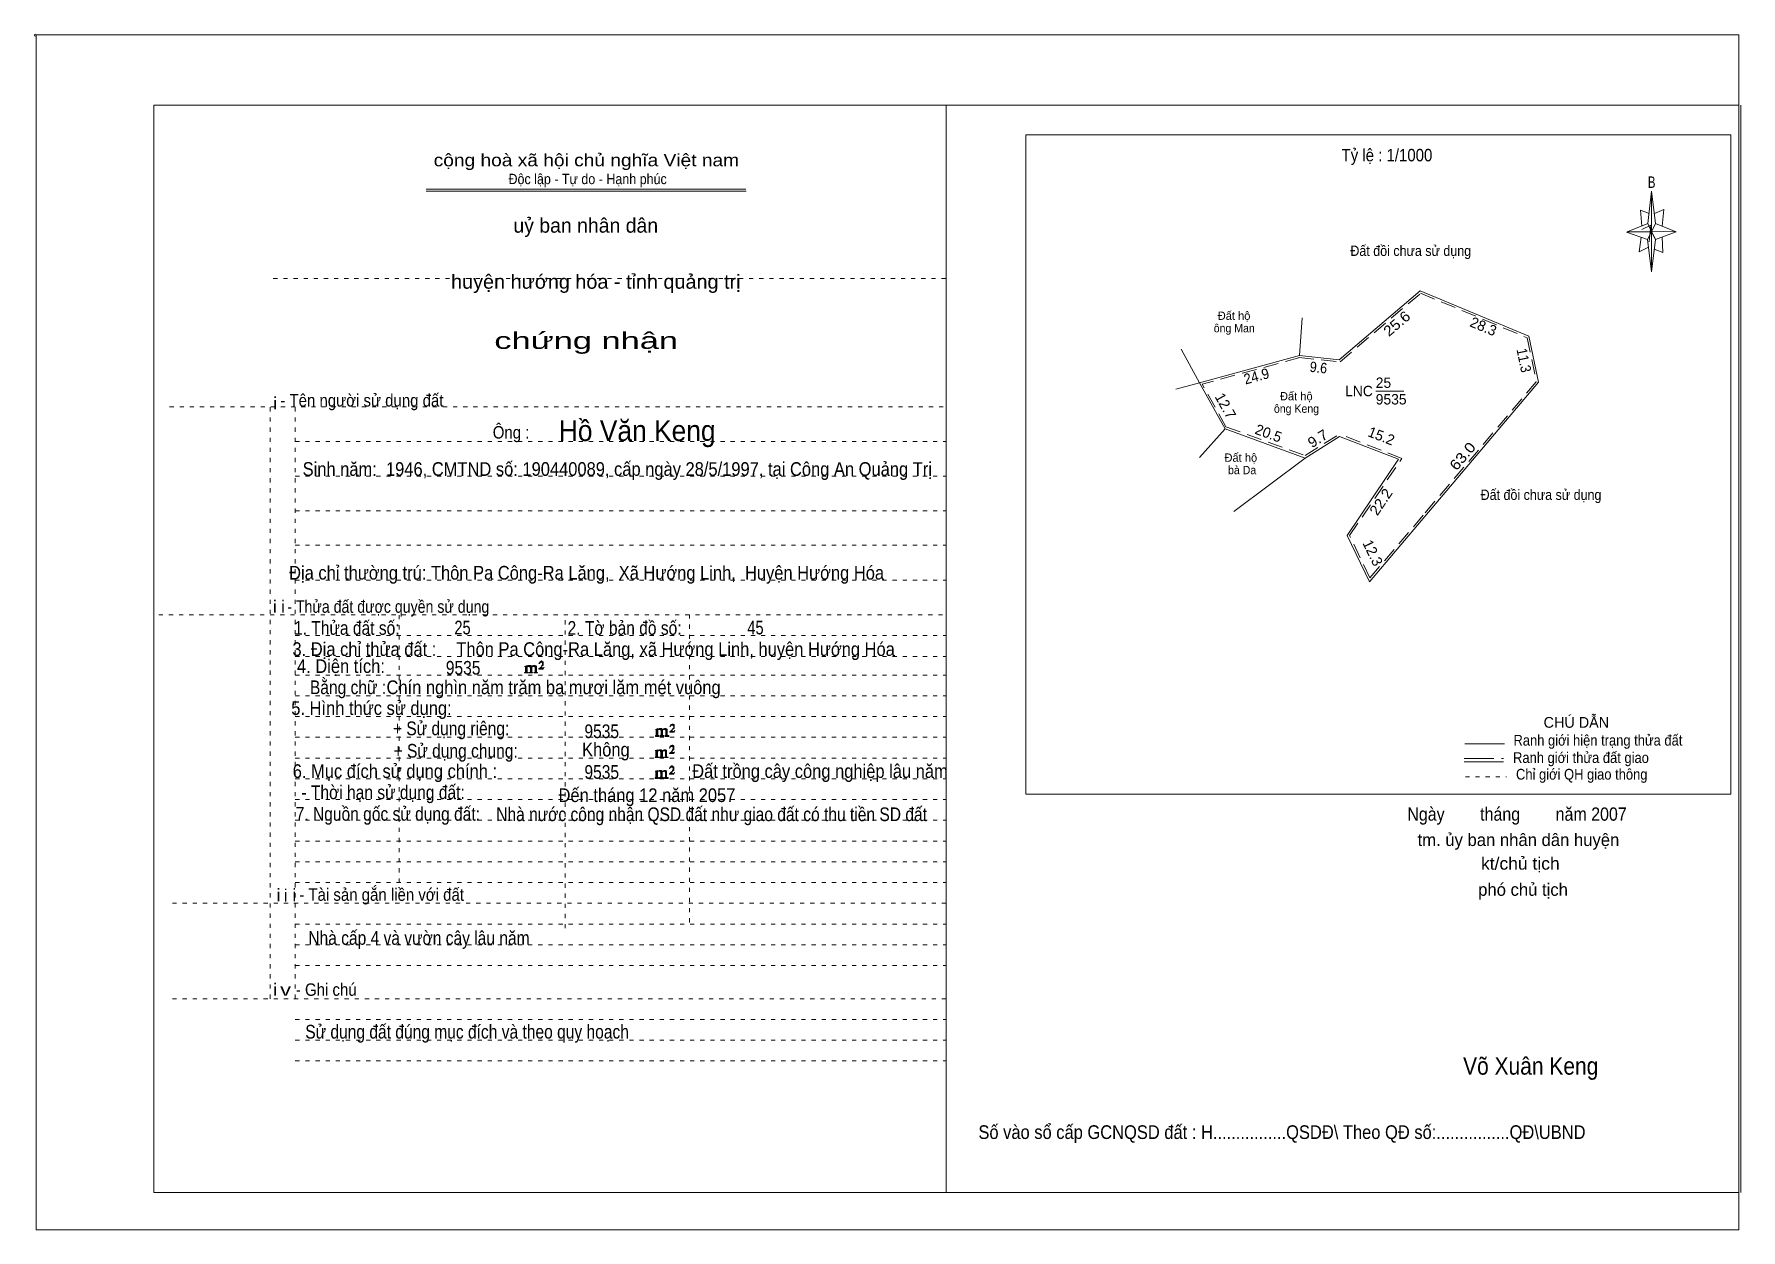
# Model space of a CAD drawing. Header units: centimetres. Extents: x -1.6 to 39.6, y -3.3 to 25.5.
import ezdxf
from ezdxf.enums import TextEntityAlignment as Align

# ---------------------------------------------------------------- set-up
doc = ezdxf.new("R2010")
doc.units = ezdxf.units.CM
doc.header["$LTSCALE"] = 0.12
for name, pattern in [('DOTTED', [1.5, 0.3, -1.2]), ('LONG_DASHED', [7.5, 6, -1.5]), ('MEDIUM_DASHED', [4.5, 3, -1.5])]:
    doc.linetypes.add(name, pattern=pattern)
for name, color, linetype, lineweight in [('1', 7, 'DOTTED', 13), ('10', 7, 'Continuous', 13), ('4', 7, 'Continuous', 13), ('50', 7, 'Continuous', 13)]:
    doc.layers.add(name, color=color, linetype=linetype, lineweight=lineweight)

msp = doc.modelspace()

# ---------------------------------------------------------------- hatches: boundary and pattern name
at = {"layer": '50'}
for points in [[(10.69, 10.19), (10.72, 10.24), (10.72, 10.24), (10.71, 10.22), (10.69, 10.22), (10.68, 10.22), (10.63, 10.22), (10.66, 10.26), (10.67, 10.27), (10.69, 10.28), (10.69, 10.3), (10.69, 10.32), (10.69, 10.34), (10.69, 10.35), (10.69, 10.37), (10.68, 10.38), (10.67, 10.38), (10.66, 10.39), (10.65, 10.39), (10.63, 10.38), (10.63, 10.38), (10.62, 10.37), (10.61, 10.35), (10.59, 10.33), (10.61, 10.33), (10.61, 10.35), (10.62, 10.35), (10.63, 10.36), (10.65, 10.36), (10.66, 10.36), (10.67, 10.35), (10.68, 10.35), (10.68, 10.32), (10.68, 10.3), (10.66, 10.28), (10.66, 10.26), (10.65, 10.25), (10.59, 10.2), (10.59, 10.19)], [(10.27, 10.13), (10.27, 10.12), (10.27, 10.11), (10.25, 10.11), (10.24, 10.11), (10.24, 10.1), (10.33, 10.1), (10.33, 10.11), (10.32, 10.11), (10.31, 10.11), (10.31, 10.12), (10.31, 10.13), (10.31, 10.24), (10.31, 10.25), (10.32, 10.26), (10.34, 10.26), (10.35, 10.26), (10.36, 10.26), (10.37, 10.25), (10.39, 10.22), (10.39, 10.13), (10.37, 10.12), (10.37, 10.11), (10.36, 10.11), (10.35, 10.11), (10.35, 10.1), (10.44, 10.1), (10.44, 10.11), (10.43, 10.11), (10.42, 10.11), (10.42, 10.12), (10.42, 10.13), (10.42, 10.24), (10.44, 10.26), (10.45, 10.26), (10.46, 10.26), (10.49, 10.26), (10.49, 10.25), (10.5, 10.24), (10.5, 10.22), (10.5, 10.13), (10.5, 10.12), (10.49, 10.11), (10.49, 10.11), (10.47, 10.11), (10.47, 10.1), (10.56, 10.1), (10.56, 10.11), (10.55, 10.11), (10.54, 10.11), (10.53, 10.12), (10.53, 10.13), (10.53, 10.2), (10.53, 10.25), (10.53, 10.26), (10.52, 10.27), (10.5, 10.28), (10.47, 10.28), (10.46, 10.28), (10.44, 10.27), (10.41, 10.25), (10.41, 10.26), (10.4, 10.28), (10.39, 10.28), (10.37, 10.28), (10.35, 10.28), (10.34, 10.28), (10.32, 10.26), (10.31, 10.26), (10.31, 10.25), (10.31, 10.25), (10.31, 10.26), (10.31, 10.28), (10.24, 10.26), (10.24, 10.26), (10.25, 10.26), (10.27, 10.25), (10.27, 10.24), (10.27, 10.23)], [(13.42, 8.61), (13.42, 8.6), (13.42, 8.59), (13.41, 8.59), (13.4, 8.59), (13.4, 8.57), (13.48, 8.57), (13.48, 8.59), (13.47, 8.59), (13.46, 8.59), (13.46, 8.6), (13.46, 8.61), (13.46, 8.72), (13.46, 8.73), (13.47, 8.74), (13.5, 8.74), (13.51, 8.74), (13.52, 8.74), (13.53, 8.73), (13.54, 8.69), (13.54, 8.61), (13.53, 8.6), (13.53, 8.59), (13.52, 8.59), (13.51, 8.59), (13.51, 8.57), (13.6, 8.57), (13.6, 8.59), (13.58, 8.59), (13.57, 8.59), (13.57, 8.6), (13.57, 8.61), (13.57, 8.72), (13.6, 8.74), (13.61, 8.74), (13.62, 8.74), (13.64, 8.74), (13.64, 8.73), (13.65, 8.72), (13.65, 8.69), (13.65, 8.61), (13.65, 8.6), (13.64, 8.59), (13.64, 8.59), (13.63, 8.59), (13.63, 8.57), (13.72, 8.57), (13.72, 8.59), (13.7, 8.59), (13.69, 8.59), (13.68, 8.6), (13.68, 8.61), (13.68, 8.68), (13.68, 8.73), (13.68, 8.74), (13.67, 8.75), (13.65, 8.76), (13.63, 8.76), (13.62, 8.76), (13.6, 8.75), (13.56, 8.73), (13.56, 8.74), (13.55, 8.76), (13.54, 8.76), (13.53, 8.76), (13.51, 8.76), (13.5, 8.76), (13.47, 8.74), (13.46, 8.74), (13.46, 8.73), (13.46, 8.73), (13.46, 8.74), (13.46, 8.76), (13.4, 8.74), (13.4, 8.74), (13.41, 8.74), (13.42, 8.73), (13.42, 8.72), (13.42, 8.71)], [(13.85, 8.67), (13.87, 8.72), (13.87, 8.72), (13.86, 8.69), (13.85, 8.69), (13.84, 8.69), (13.78, 8.69), (13.82, 8.74), (13.83, 8.75), (13.85, 8.76), (13.85, 8.78), (13.85, 8.79), (13.85, 8.82), (13.85, 8.83), (13.85, 8.85), (13.84, 8.86), (13.83, 8.86), (13.82, 8.87), (13.8, 8.87), (13.78, 8.86), (13.78, 8.86), (13.77, 8.85), (13.76, 8.83), (13.75, 8.81), (13.76, 8.81), (13.76, 8.83), (13.77, 8.83), (13.78, 8.84), (13.8, 8.84), (13.82, 8.84), (13.83, 8.83), (13.84, 8.83), (13.84, 8.79), (13.84, 8.78), (13.82, 8.76), (13.82, 8.74), (13.8, 8.73), (13.75, 8.68), (13.75, 8.67)], [(13.41, 8.09), (13.41, 8.08), (13.41, 8.07), (13.4, 8.07), (13.39, 8.07), (13.39, 8.06), (13.48, 8.06), (13.48, 8.07), (13.47, 8.07), (13.45, 8.07), (13.45, 8.08), (13.45, 8.09), (13.45, 8.2), (13.45, 8.21), (13.47, 8.23), (13.49, 8.23), (13.5, 8.23), (13.51, 8.23), (13.52, 8.21), (13.53, 8.18), (13.53, 8.09), (13.52, 8.08), (13.52, 8.07), (13.51, 8.07), (13.5, 8.07), (13.5, 8.06), (13.59, 8.06), (13.59, 8.07), (13.58, 8.07), (13.57, 8.07), (13.57, 8.08), (13.57, 8.09), (13.57, 8.2), (13.59, 8.23), (13.6, 8.23), (13.61, 8.23), (13.63, 8.23), (13.63, 8.21), (13.64, 8.2), (13.64, 8.18), (13.64, 8.09), (13.64, 8.08), (13.63, 8.07), (13.63, 8.07), (13.62, 8.07), (13.62, 8.06), (13.71, 8.06), (13.71, 8.07), (13.7, 8.07), (13.69, 8.07), (13.67, 8.08), (13.67, 8.09), (13.67, 8.17), (13.67, 8.21), (13.67, 8.23), (13.66, 8.24), (13.64, 8.25), (13.62, 8.25), (13.61, 8.25), (13.59, 8.24), (13.55, 8.21), (13.55, 8.23), (13.54, 8.25), (13.53, 8.25), (13.52, 8.25), (13.5, 8.25), (13.49, 8.25), (13.47, 8.23), (13.45, 8.23), (13.45, 8.21), (13.45, 8.21), (13.45, 8.23), (13.45, 8.25), (13.39, 8.23), (13.39, 8.23), (13.4, 8.23), (13.41, 8.21), (13.41, 8.2), (13.41, 8.19)], [(13.84, 8.16), (13.86, 8.2), (13.86, 8.2), (13.85, 8.18), (13.84, 8.18), (13.83, 8.18), (13.77, 8.18), (13.81, 8.23), (13.82, 8.24), (13.84, 8.25), (13.84, 8.27), (13.84, 8.28), (13.84, 8.3), (13.84, 8.31), (13.84, 8.34), (13.83, 8.35), (13.82, 8.35), (13.81, 8.36), (13.8, 8.36), (13.77, 8.35), (13.77, 8.35), (13.76, 8.34), (13.75, 8.31), (13.74, 8.29), (13.75, 8.29), (13.75, 8.31), (13.76, 8.31), (13.77, 8.33), (13.8, 8.33), (13.81, 8.33), (13.82, 8.31), (13.83, 8.31), (13.83, 8.28), (13.83, 8.27), (13.81, 8.25), (13.81, 8.23), (13.8, 8.21), (13.74, 8.17), (13.74, 8.16)], [(13.84, 7.66), (13.86, 7.71), (13.86, 7.71), (13.85, 7.68), (13.84, 7.68), (13.83, 7.68), (13.77, 7.68), (13.81, 7.73), (13.82, 7.74), (13.84, 7.75), (13.84, 7.77), (13.84, 7.78), (13.84, 7.81), (13.84, 7.82), (13.84, 7.84), (13.83, 7.85), (13.82, 7.85), (13.81, 7.86), (13.79, 7.86), (13.77, 7.85), (13.77, 7.85), (13.76, 7.84), (13.75, 7.82), (13.74, 7.8), (13.75, 7.8), (13.75, 7.82), (13.76, 7.82), (13.77, 7.83), (13.79, 7.83), (13.81, 7.83), (13.82, 7.82), (13.83, 7.82), (13.83, 7.78), (13.83, 7.77), (13.81, 7.75), (13.81, 7.73), (13.79, 7.72), (13.74, 7.67), (13.74, 7.66)], [(13.41, 7.6), (13.41, 7.59), (13.41, 7.58), (13.4, 7.58), (13.39, 7.58), (13.39, 7.56), (13.47, 7.56), (13.47, 7.58), (13.46, 7.58), (13.45, 7.58), (13.45, 7.59), (13.45, 7.6), (13.45, 7.71), (13.45, 7.72), (13.46, 7.73), (13.49, 7.73), (13.5, 7.73), (13.51, 7.73), (13.52, 7.72), (13.53, 7.68), (13.53, 7.6), (13.52, 7.59), (13.52, 7.58), (13.51, 7.58), (13.5, 7.58), (13.5, 7.56), (13.59, 7.56), (13.59, 7.58), (13.57, 7.58), (13.56, 7.58), (13.56, 7.59), (13.56, 7.6), (13.56, 7.71), (13.59, 7.73), (13.6, 7.73), (13.61, 7.73), (13.63, 7.73), (13.63, 7.72), (13.64, 7.71), (13.64, 7.68), (13.64, 7.6), (13.64, 7.59), (13.63, 7.58), (13.63, 7.58), (13.62, 7.58), (13.62, 7.56), (13.71, 7.56), (13.71, 7.58), (13.69, 7.58), (13.68, 7.58), (13.67, 7.59), (13.67, 7.6), (13.67, 7.67), (13.67, 7.72), (13.67, 7.73), (13.66, 7.74), (13.64, 7.75), (13.62, 7.75), (13.61, 7.75), (13.59, 7.74), (13.55, 7.72), (13.55, 7.73), (13.54, 7.75), (13.53, 7.75), (13.52, 7.75), (13.5, 7.75), (13.49, 7.75), (13.46, 7.73), (13.45, 7.73), (13.45, 7.72), (13.45, 7.72), (13.45, 7.73), (13.45, 7.75), (13.39, 7.73), (13.39, 7.73), (13.4, 7.73), (13.41, 7.72), (13.41, 7.71), (13.41, 7.7)]]:
    msp.add_hatch(color=256, dxfattribs=at).paths.add_polyline_path(points)

# ---------------------------------------------------------------- linework, layer by layer
at = {"layer": '1', "linetype": 'Continuous'}
for p, q in [((1.31, -2.42), (1.31, 23.78)), ((1.31, 23.78), (39.51, 23.78)), ((20.41, -2.42), (20.41, 23.78)), ((7.87, 21.76), (15.58, 21.76)), ((7.87, 21.71), (15.59, 21.71)), ((1.31, -2.42), (39.51, -2.42))]:
    msp.add_line(p, q, dxfattribs=at)
at = {"layer": '1'}
for p, q in [((4.19, 19.61), (20.41, 19.61)), ((1.69, 16.51), (20.41, 16.51)), ((4.11, 2.25), (4.11, 16.51)), ((4.72, 2.25), (4.72, 16.51)), ((4.72, 15.68), (20.41, 15.68)), ((4.72, 14.84), (20.41, 14.84)), ((4.72, 14.01), (20.41, 14.01)), ((4.72, 13.18), (20.41, 13.18)), ((4.72, 12.34), (20.41, 12.34)), ((1.43, 11.5), (20.41, 11.5)), ((7.22, 5.05), (7.22, 11.5)), ((11.22, 3.95), (11.22, 11.5)), ((14.22, 4.09), (14.22, 11.5)), ((4.72, 11), (20.41, 11)), ((4.72, 10.5), (20.41, 10.5)), ((4.72, 10.05), (20.41, 10.05)), ((4.72, 9.55), (20.41, 9.55)), ((4.72, 9.05), (20.41, 9.05)), ((4.72, 8.55), (20.41, 8.55)), ((4.72, 8.05), (20.41, 8.05)), ((4.72, 7.55), (20.41, 7.55)), ((4.72, 7.05), (20.41, 7.05)), ((4.72, 6.55), (20.41, 6.55)), ((4.72, 6.05), (20.41, 6.05)), ((4.72, 5.55), (20.41, 5.55)), ((4.72, 5.05), (20.41, 5.05)), ((1.76, 4.55), (20.41, 4.55)), ((4.72, 4.05), (20.41, 4.05)), ((4.72, 3.55), (20.41, 3.55)), ((4.72, 3.05), (20.41, 3.05)), ((1.76, 2.25), (20.41, 2.25)), ((4.72, 1.75), (20.41, 1.75)), ((4.72, 1.25), (20.41, 1.25)), ((4.72, 0.75), (20.41, 0.75))]:
    msp.add_line(p, q, dxfattribs=at)
at = {"layer": '1', "linetype": 'Continuous'}
msp.add_lwpolyline([(-1.53, -3.32), (39.51, -3.32), (39.51, 25.48), (-1.53, 25.48)], close=True, dxfattribs=at)
at = {"layer": '10'}
for p, q in [((39.56, -2.42), (39.56, 23.78)), ((37.32, 20.93), (37.41, 21.71)), ((37.31, 20.55), (36.8, 20.72)), ((37.5, 20.93), (38, 20.73)), ((37.66, 20.61), (37.68, 20.23)), ((37.5, 20.55), (37.41, 19.77)), ((37.68, 20.23), (37.47, 20.31)), ((28.92, 17.75), (28.99, 18.66)), ((28.92, 17.75), (26.51, 17.09)), ((26.51, 17.09), (25.94, 16.94)), ((30.76, 16.89), (31.44, 16.89)), ((27.13, 15.98), (26.51, 15.29)), ((29.06, 15.28), (27.34, 13.99)), ((32.91, 8.39), (33.86, 8.39)), ((32.89, 7.96), (33.84, 7.96))]:
    msp.add_line(p, q, dxfattribs=at)
at = {"layer": '10', "linetype": 'MEDIUM_DASHED'}
for p in [(28.93, 17.7), (27.15, 16.03)]:
    msp.add_line(p, (26.58, 17.06), dxfattribs=at)
at = {"layer": '10', "linetype": 'LONG_DASHED'}
msp.add_line((32.89, 8.04), (33.84, 8.04), dxfattribs=at)
at = {"layer": '10', "linetype": 'DOTTED'}
msp.add_line((32.92, 7.6), (33.91, 7.6), dxfattribs=at)
at = {"layer": '10'}
for points in [[(22.33, 23.07), (39.32, 23.07), (39.32, 7.18), (22.33, 7.18)], [(37.41, 21.71), (37.5, 20.93), (37.41, 20.73)], [(37.41, 20.73), (36.82, 20.73), (37.32, 20.93), (37.5, 20.55), (38, 20.73), (37.41, 20.75)], [(37.41, 20.73), (37.41, 19.77), (37.31, 20.55)]]:
    msp.add_lwpolyline(points, close=True, dxfattribs=at)
for points in [[(37.35, 21.17), (37.14, 21.25), (37.17, 20.87)], [(37.48, 21.17), (37.7, 21.27), (37.66, 20.87)], [(37.41, 20.73), (37.32, 20.93), (36.82, 20.73)], [(37.32, 20.35), (37.11, 20.25), (37.16, 20.6)], [(37.17, 20.79), (37.39, 20.89), (37.35, 20.49)], [(37.41, 20.73), (37.5, 20.55), (38, 20.73)], [(28.92, 17.75), (29.88, 17.65), (31.83, 19.31), (34.45, 18.22), (34.68, 17.11), (31.94, 13.87), (30.61, 12.3), (30.07, 13.41), (31.31, 15.25), (29.89, 15.8)], [(27.13, 15.98), (26.51, 17.09), (26.07, 17.9)], [(27.13, 15.98), (29.06, 15.28), (29.89, 15.8)]]:
    msp.add_lwpolyline(points, dxfattribs=at)
at = {"layer": '10', "linetype": 'MEDIUM_DASHED'}
for points in [[(28.91, 17.7), (29.9, 17.6), (31.84, 19.25), (34.41, 18.18), (34.63, 17.12), (31.9, 13.9), (30.62, 12.39), (30.13, 13.41), (31.39, 15.27), (29.89, 15.86)], [(27.15, 16.03), (29.06, 15.34), (29.89, 15.86)]]:
    msp.add_lwpolyline(points, dxfattribs=at)
at = {"layer": '4'}
msp.add_circle((-1.55, 25.47), 0.025, dxfattribs=at)
at = {"layer": '50'}
for points in [[(10.69, 10.19), (10.72, 10.24), (10.72, 10.24), (10.71, 10.22), (10.69, 10.22), (10.68, 10.22), (10.63, 10.22), (10.66, 10.26), (10.67, 10.27), (10.69, 10.28), (10.69, 10.3), (10.69, 10.32), (10.69, 10.34), (10.69, 10.35), (10.69, 10.37), (10.68, 10.38), (10.67, 10.38), (10.66, 10.39), (10.65, 10.39), (10.63, 10.38), (10.63, 10.38), (10.62, 10.37), (10.61, 10.35), (10.59, 10.33), (10.61, 10.33), (10.61, 10.35), (10.62, 10.35), (10.63, 10.36), (10.65, 10.36), (10.66, 10.36), (10.67, 10.35), (10.68, 10.35), (10.68, 10.32), (10.68, 10.3), (10.66, 10.28), (10.66, 10.26), (10.65, 10.25), (10.59, 10.2), (10.59, 10.19)], [(10.27, 10.13), (10.27, 10.12), (10.27, 10.11), (10.25, 10.11), (10.24, 10.11), (10.24, 10.1), (10.33, 10.1), (10.33, 10.11), (10.32, 10.11), (10.31, 10.11), (10.31, 10.12), (10.31, 10.13), (10.31, 10.24), (10.31, 10.25), (10.32, 10.26), (10.34, 10.26), (10.35, 10.26), (10.36, 10.26), (10.37, 10.25), (10.39, 10.22), (10.39, 10.13), (10.37, 10.12), (10.37, 10.11), (10.36, 10.11), (10.35, 10.11), (10.35, 10.1), (10.44, 10.1), (10.44, 10.11), (10.43, 10.11), (10.42, 10.11), (10.42, 10.12), (10.42, 10.13), (10.42, 10.24), (10.44, 10.26), (10.45, 10.26), (10.46, 10.26), (10.49, 10.26), (10.49, 10.25), (10.5, 10.24), (10.5, 10.22), (10.5, 10.13), (10.5, 10.12), (10.49, 10.11), (10.49, 10.11), (10.47, 10.11), (10.47, 10.1), (10.56, 10.1), (10.56, 10.11), (10.55, 10.11), (10.54, 10.11), (10.53, 10.12), (10.53, 10.13), (10.53, 10.2), (10.53, 10.25), (10.53, 10.26), (10.52, 10.27), (10.5, 10.28), (10.47, 10.28), (10.46, 10.28), (10.44, 10.27), (10.41, 10.25), (10.41, 10.26), (10.4, 10.28), (10.39, 10.28), (10.37, 10.28), (10.35, 10.28), (10.34, 10.28), (10.32, 10.26), (10.31, 10.26), (10.31, 10.25), (10.31, 10.25), (10.31, 10.26), (10.31, 10.28), (10.24, 10.26), (10.24, 10.26), (10.25, 10.26), (10.27, 10.25), (10.27, 10.24), (10.27, 10.23)], [(13.42, 8.61), (13.42, 8.6), (13.42, 8.59), (13.41, 8.59), (13.4, 8.59), (13.4, 8.57), (13.48, 8.57), (13.48, 8.59), (13.47, 8.59), (13.46, 8.59), (13.46, 8.6), (13.46, 8.61), (13.46, 8.72), (13.46, 8.73), (13.47, 8.74), (13.5, 8.74), (13.51, 8.74), (13.52, 8.74), (13.53, 8.73), (13.54, 8.69), (13.54, 8.61), (13.53, 8.6), (13.53, 8.59), (13.52, 8.59), (13.51, 8.59), (13.51, 8.57), (13.6, 8.57), (13.6, 8.59), (13.58, 8.59), (13.57, 8.59), (13.57, 8.6), (13.57, 8.61), (13.57, 8.72), (13.6, 8.74), (13.61, 8.74), (13.62, 8.74), (13.64, 8.74), (13.64, 8.73), (13.65, 8.72), (13.65, 8.69), (13.65, 8.61), (13.65, 8.6), (13.64, 8.59), (13.64, 8.59), (13.63, 8.59), (13.63, 8.57), (13.72, 8.57), (13.72, 8.59), (13.7, 8.59), (13.69, 8.59), (13.68, 8.6), (13.68, 8.61), (13.68, 8.68), (13.68, 8.73), (13.68, 8.74), (13.67, 8.75), (13.65, 8.76), (13.63, 8.76), (13.62, 8.76), (13.6, 8.75), (13.56, 8.73), (13.56, 8.74), (13.55, 8.76), (13.54, 8.76), (13.53, 8.76), (13.51, 8.76), (13.5, 8.76), (13.47, 8.74), (13.46, 8.74), (13.46, 8.73), (13.46, 8.73), (13.46, 8.74), (13.46, 8.76), (13.4, 8.74), (13.4, 8.74), (13.41, 8.74), (13.42, 8.73), (13.42, 8.72), (13.42, 8.71)], [(13.85, 8.67), (13.87, 8.72), (13.87, 8.72), (13.86, 8.69), (13.85, 8.69), (13.84, 8.69), (13.78, 8.69), (13.82, 8.74), (13.83, 8.75), (13.85, 8.76), (13.85, 8.78), (13.85, 8.79), (13.85, 8.82), (13.85, 8.83), (13.85, 8.85), (13.84, 8.86), (13.83, 8.86), (13.82, 8.87), (13.8, 8.87), (13.78, 8.86), (13.78, 8.86), (13.77, 8.85), (13.76, 8.83), (13.75, 8.81), (13.76, 8.81), (13.76, 8.83), (13.77, 8.83), (13.78, 8.84), (13.8, 8.84), (13.82, 8.84), (13.83, 8.83), (13.84, 8.83), (13.84, 8.79), (13.84, 8.78), (13.82, 8.76), (13.82, 8.74), (13.8, 8.73), (13.75, 8.68), (13.75, 8.67)], [(13.41, 8.09), (13.41, 8.08), (13.41, 8.07), (13.4, 8.07), (13.39, 8.07), (13.39, 8.06), (13.48, 8.06), (13.48, 8.07), (13.47, 8.07), (13.45, 8.07), (13.45, 8.08), (13.45, 8.09), (13.45, 8.2), (13.45, 8.21), (13.47, 8.23), (13.49, 8.23), (13.5, 8.23), (13.51, 8.23), (13.52, 8.21), (13.53, 8.18), (13.53, 8.09), (13.52, 8.08), (13.52, 8.07), (13.51, 8.07), (13.5, 8.07), (13.5, 8.06), (13.59, 8.06), (13.59, 8.07), (13.58, 8.07), (13.57, 8.07), (13.57, 8.08), (13.57, 8.09), (13.57, 8.2), (13.59, 8.23), (13.6, 8.23), (13.61, 8.23), (13.63, 8.23), (13.63, 8.21), (13.64, 8.2), (13.64, 8.18), (13.64, 8.09), (13.64, 8.08), (13.63, 8.07), (13.63, 8.07), (13.62, 8.07), (13.62, 8.06), (13.71, 8.06), (13.71, 8.07), (13.7, 8.07), (13.69, 8.07), (13.67, 8.08), (13.67, 8.09), (13.67, 8.17), (13.67, 8.21), (13.67, 8.23), (13.66, 8.24), (13.64, 8.25), (13.62, 8.25), (13.61, 8.25), (13.59, 8.24), (13.55, 8.21), (13.55, 8.23), (13.54, 8.25), (13.53, 8.25), (13.52, 8.25), (13.5, 8.25), (13.49, 8.25), (13.47, 8.23), (13.45, 8.23), (13.45, 8.21), (13.45, 8.21), (13.45, 8.23), (13.45, 8.25), (13.39, 8.23), (13.39, 8.23), (13.4, 8.23), (13.41, 8.21), (13.41, 8.2), (13.41, 8.19)], [(13.84, 8.16), (13.86, 8.2), (13.86, 8.2), (13.85, 8.18), (13.84, 8.18), (13.83, 8.18), (13.77, 8.18), (13.81, 8.23), (13.82, 8.24), (13.84, 8.25), (13.84, 8.27), (13.84, 8.28), (13.84, 8.3), (13.84, 8.31), (13.84, 8.34), (13.83, 8.35), (13.82, 8.35), (13.81, 8.36), (13.8, 8.36), (13.77, 8.35), (13.77, 8.35), (13.76, 8.34), (13.75, 8.31), (13.74, 8.29), (13.75, 8.29), (13.75, 8.31), (13.76, 8.31), (13.77, 8.33), (13.8, 8.33), (13.81, 8.33), (13.82, 8.31), (13.83, 8.31), (13.83, 8.28), (13.83, 8.27), (13.81, 8.25), (13.81, 8.23), (13.8, 8.21), (13.74, 8.17), (13.74, 8.16)], [(13.84, 7.66), (13.86, 7.71), (13.86, 7.71), (13.85, 7.68), (13.84, 7.68), (13.83, 7.68), (13.77, 7.68), (13.81, 7.73), (13.82, 7.74), (13.84, 7.75), (13.84, 7.77), (13.84, 7.78), (13.84, 7.81), (13.84, 7.82), (13.84, 7.84), (13.83, 7.85), (13.82, 7.85), (13.81, 7.86), (13.79, 7.86), (13.77, 7.85), (13.77, 7.85), (13.76, 7.84), (13.75, 7.82), (13.74, 7.8), (13.75, 7.8), (13.75, 7.82), (13.76, 7.82), (13.77, 7.83), (13.79, 7.83), (13.81, 7.83), (13.82, 7.82), (13.83, 7.82), (13.83, 7.78), (13.83, 7.77), (13.81, 7.75), (13.81, 7.73), (13.79, 7.72), (13.74, 7.67), (13.74, 7.66)], [(13.41, 7.6), (13.41, 7.59), (13.41, 7.58), (13.4, 7.58), (13.39, 7.58), (13.39, 7.56), (13.47, 7.56), (13.47, 7.58), (13.46, 7.58), (13.45, 7.58), (13.45, 7.59), (13.45, 7.6), (13.45, 7.71), (13.45, 7.72), (13.46, 7.73), (13.49, 7.73), (13.5, 7.73), (13.51, 7.73), (13.52, 7.72), (13.53, 7.68), (13.53, 7.6), (13.52, 7.59), (13.52, 7.58), (13.51, 7.58), (13.5, 7.58), (13.5, 7.56), (13.59, 7.56), (13.59, 7.58), (13.57, 7.58), (13.56, 7.58), (13.56, 7.59), (13.56, 7.6), (13.56, 7.71), (13.59, 7.73), (13.6, 7.73), (13.61, 7.73), (13.63, 7.73), (13.63, 7.72), (13.64, 7.71), (13.64, 7.68), (13.64, 7.6), (13.64, 7.59), (13.63, 7.58), (13.63, 7.58), (13.62, 7.58), (13.62, 7.56), (13.71, 7.56), (13.71, 7.58), (13.69, 7.58), (13.68, 7.58), (13.67, 7.59), (13.67, 7.6), (13.67, 7.67), (13.67, 7.72), (13.67, 7.73), (13.66, 7.74), (13.64, 7.75), (13.62, 7.75), (13.61, 7.75), (13.59, 7.74), (13.55, 7.72), (13.55, 7.73), (13.54, 7.75), (13.53, 7.75), (13.52, 7.75), (13.5, 7.75), (13.49, 7.75), (13.46, 7.73), (13.45, 7.73), (13.45, 7.72), (13.45, 7.72), (13.45, 7.73), (13.45, 7.75), (13.39, 7.73), (13.39, 7.73), (13.4, 7.73), (13.41, 7.72), (13.41, 7.71), (13.41, 7.7)]]:
    msp.add_lwpolyline(points, close=True, dxfattribs=at)

# ---------------------------------------------------------------- texts
at = {"layer": '1'}
for s, height, width, p in [('cộng hoà xã hội chủ nghĩa Việt nam', 0.3, 1.15, (11.735, 22.31)), ('Độc lập - Tự do - Hạnh phúc', 0.25, 0.9, (11.765, 21.88)), ('chứng nhận', 0.4, 1.55, (11.73, 17.91)), ('- Tên người sử dụng đất', 0.3, 0.9, (6.325, 16.52)), ('- Thửa đất được quyền sử dụng', 0.3, 0.85, (6.96, 11.55)), ('- Tài sản gắn liền với đất ', 0.3, 0.9, (6.85, 4.61)), ('v', 0.3, 1.3, (4.485, 2.32)), ('- Ghi chú', 0.3, 0.9, (5.465, 2.32))]:
    msp.add_text(s, height=height, dxfattribs=dict(at, width=width)).set_placement(p, align=Align.CENTER)
for s, height, p in [('uỷ ban nhân dân', 0.35, (11.72, 20.71)), ('i', 0.3, (4.235, 16.45)), ('i', 0.3, (4.225, 11.55)), ('i', 0.3, (4.425, 11.55)), ('i', 0.3, (4.315, 4.6)), ('i', 0.3, (4.485, 4.59)), ('i', 0.3, (4.695, 4.6)), ('i', 0.3, (4.235, 2.32))]:
    msp.add_text(s, height=height, dxfattribs=at).set_placement(p, align=Align.CENTER)
at = {"layer": '10'}
for s, height, width, p in [('Tỷ lệ : 1/1000', 0.3, 0.9, (31.03, 22.43)), ('B', 0.276, 0.75, (37.41, 21.79)), ('Đất đồi chưa sử dụng ', 0.25, 0.9, (31.645, 20.15)), ('ông Man', 0.2, 0.95, (27.35, 18.31)), ('ông Keng', 0.2, 0.95, (28.85, 16.37)), ('Hồ Văn Keng', 0.5, 0.95, (12.96, 15.69)), ('bà Da', 0.2, 0.95, (27.54, 14.89)), ('Đất đồi chưa sử dụng ', 0.25, 0.9, (34.785, 14.27)), ('Ranh giới hiện trạng thửa đất', 0.2591, 0.9, (36.115, 8.35)), ('Ranh giới thửa đất giao ', 0.2591, 0.9, (35.75, 7.93)), ('Chỉ giới QH giao thông', 0.2591, 0.9, (35.725, 7.53)), ('Ngày        tháng        năm 2007', 0.32, 0.9, (34.165, 6.54)), ('kt/chủ tịch', 0.3, 1.05, (34.245, 5.36)), ('Võ Xuân Keng', 0.42, 0.9, (34.495, 0.42)), ('Số vào sổ cấp GCNQSD đất : H................QSDĐ\\ Theo QĐ số:................QĐ\\UBND', 0.33, 0.9, (28.5, -1.13))]:
    msp.add_text(s, height=height, dxfattribs=dict(at, width=width)).set_placement(p, align=Align.CENTER)
for s, height, p in [('Đất hộ', 0.2, (27.345, 18.61)), ('Đất hộ', 0.2, (28.845, 16.67)), ('Đất hộ ', 0.2, (27.545, 15.19)), ('CHÚ DẪN', 0.2591, (35.595, 8.78)), ('tm. ủy ban nhân dân huyện ', 0.3, (34.255, 5.93)), ('phó chủ tịch', 0.3, (34.31, 4.73))]:
    msp.add_text(s, height=height, dxfattribs=at).set_placement(p, align=Align.CENTER)
for s, height, rotation, width, p in [('25.6', 0.25, 40.407, 1.1, (31.349, 18.426)), ('11.3', 0.25, 281.706, 0.9, (34.21, 17.61)), ('24.9', 0.25, 15.315, 0.95, (27.917, 17.131)), ('9.6', 0.2499, 354.053, 0.9, (29.367, 17.338)), ('9.7', 0.25, 32.067, 1.05, (29.429, 15.643)), ('63.0', 0.25, 49.78, 1.15, (32.949, 15.244)), ('22.2', 0.25, 56.023, 1.05, (30.989, 14.155))]:
    msp.add_text(s, height=height, rotation=rotation, dxfattribs=dict(at, width=width)).set_placement(p, align=Align.CENTER)
for s, height, rotation, p in [('28.3', 0.25, 337.411, (33.307, 18.336)), ('12.7', 0.25, 299.186, (27.03, 16.476)), ('20.5', 0.2499, 340.065, (28.132, 15.76)), ('15.2', 0.25, 338.827, (30.85, 15.694)), ('12.3', 0.25, 295.942, (30.576, 12.94))]:
    msp.add_text(s, height=height, rotation=rotation, dxfattribs=at).set_placement(p, align=Align.CENTER)
msp.add_text('LNC', height=0.25, dxfattribs=at).set_placement((30.69, 16.77), align=Align.RIGHT)
for s, p in [('25', (30.76, 16.97)), ('9535', (30.76, 16.57))]:
    msp.add_text(s, height=0.25, dxfattribs=at).set_placement(p)
at = {"layer": '50'}
for s, height, width, p in [('  huyện hướng hóa - tỉnh quảng trị', 0.34, 1.05, (11.83, 19.36)), ('Ông :', 0.3, 0.9, (9.92, 15.75)), ('Sinh năm:  1946, CMTND số: 190440089, cấp ngày 28/5/1997, tại Công An Quảng Trị', 0.33, 0.9, (12.48, 14.85)), ('Địa chỉ thường trú: Thôn Pa Công-Ra Lăng,  Xã Hướng Linh,  Huyện Hướng Hóa', 0.33, 0.9, (11.74, 12.35)), ('1. Thửa đất số:  ', 0.33, 0.85, (6.065, 11.02)), ('25', 0.33, 0.8, (8.75, 11.03)), ('2. Tờ bản đồ số:  ', 0.33, 0.85, (12.76, 11.02)), ('45', 0.33, 0.8, (15.81, 11.03)), ('3. Địa chỉ thửa đất : ', 0.33, 0.9, (6.44, 10.51)), ('Thôn Pa Công-Ra Lăng, xã Hướng Linh, huyện Hướng Hóa', 0.33, 0.9, (13.885, 10.51)), ('4. Diện tích: ', 0.33, 0.9, (5.875, 10.1)), ('9535', 0.33, 0.85, (8.765, 10.06)), ('Bằng chữ :', 0.33, 0.85, (5.99, 9.59)), ('Chín nghìn năm trăm ba mươi lăm mét vuông', 0.33, 0.9, (10.945, 9.59)), ('5. Hình thức sử dụng:', 0.33, 0.9, (6.555, 9.09)), ('+ Sử dụng riêng:', 0.33, 0.85, (8.475, 8.6)), ('9535', 0.33, 0.85, (12.105, 8.53)), ('+ Sử dụng chung:', 0.33, 0.85, (8.585, 8.06)), ('Không', 0.33, 0.9, (12.205, 8.09)), ('6. Mục đích sử dụng chính :', 0.33, 0.9, (7.12, 7.57)), ('9535', 0.33, 0.85, (12.105, 7.55)), ('Đất trồng cây công nghiệp lâu năm', 0.33, 0.9, (17.365, 7.57)), ('- Thời hạn sử dụng đất:', 0.33, 0.85, (6.835, 7.06)), ('Đến tháng 12 năm 2057', 0.33, 0.9, (13.195, 6.99)), ('7. Nguồn gốc sử dụng đất:', 0.33, 0.85, (6.95, 6.54)), ('Nhà nước công nhận QSD đất như giao đất có thu tiền SD đất ', 0.33, 0.85, (14.805, 6.53)), ('Nhà cấp 4 và vườn cây lâu năm', 0.33, 0.85, (7.7, 3.55)), ('Sử dụng đất đúng mục đích và theo quy hoạch', 0.33, 0.85, (8.86, 1.29))]:
    msp.add_text(s, height=height, dxfattribs=dict(at, width=width)).set_placement(p, align=Align.CENTER)

doc.saveas('drawing.dxf')
